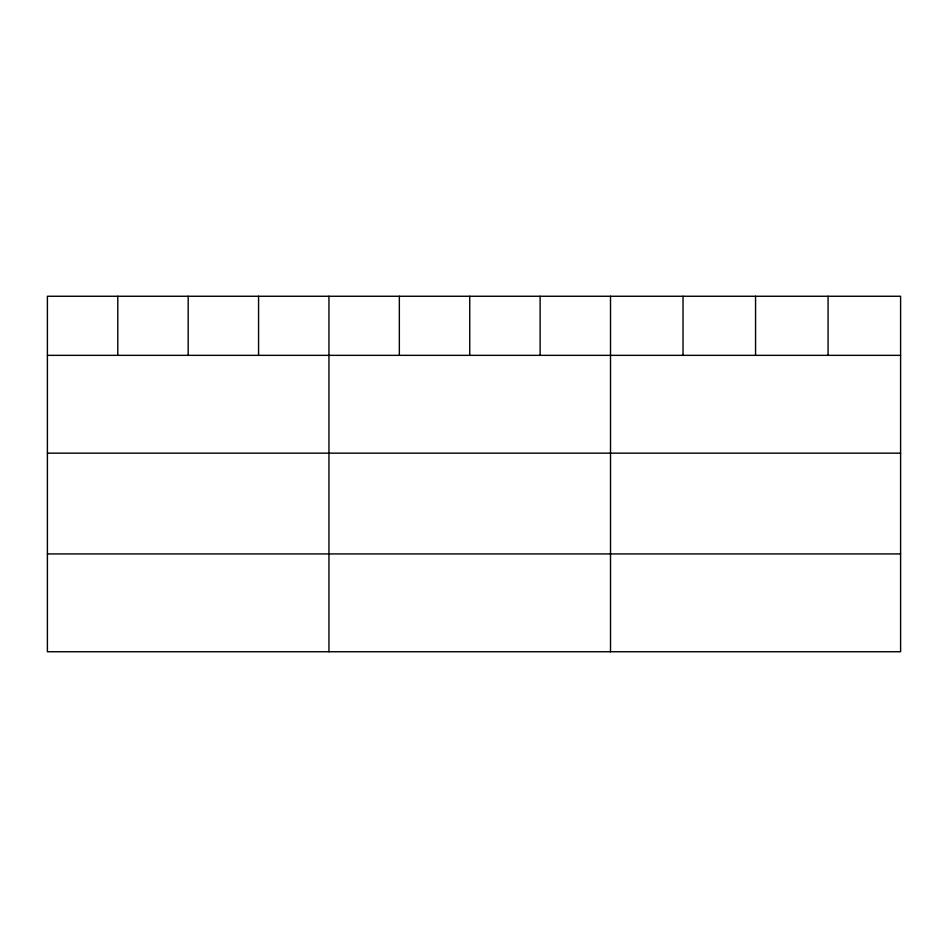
<?xml version="1.0" encoding="UTF-8"?>
<svg xmlns="http://www.w3.org/2000/svg" width="948" height="948" viewBox="0 0 948 948"><rect width="100%" height="100%" fill="white"/><g stroke="black" fill="none" stroke-linecap="round" stroke-linejoin="round"><path stroke-width="1.42" d="M900.6 355.346L900.6 651.738L47.4 651.738L47.4 296.262L900.6 296.262L900.6 355.346L47.4 355.346M47.4 453.156L900.6 453.156M47.4 553.928L900.6 553.928M828.078 296.262L828.078 355.346M755.556 296.262L755.556 355.346M683.034 296.262L683.034 355.346M610.512 296.262L610.512 651.738M540.123 296.262L540.123 355.346M469.734 296.262L469.734 355.346M399.345 296.262L399.345 355.346M328.956 296.262L328.956 651.738M258.567 296.262L258.567 355.346M188.178 296.262L188.178 355.346M117.789 296.262L117.789 355.346"/></g></svg>
